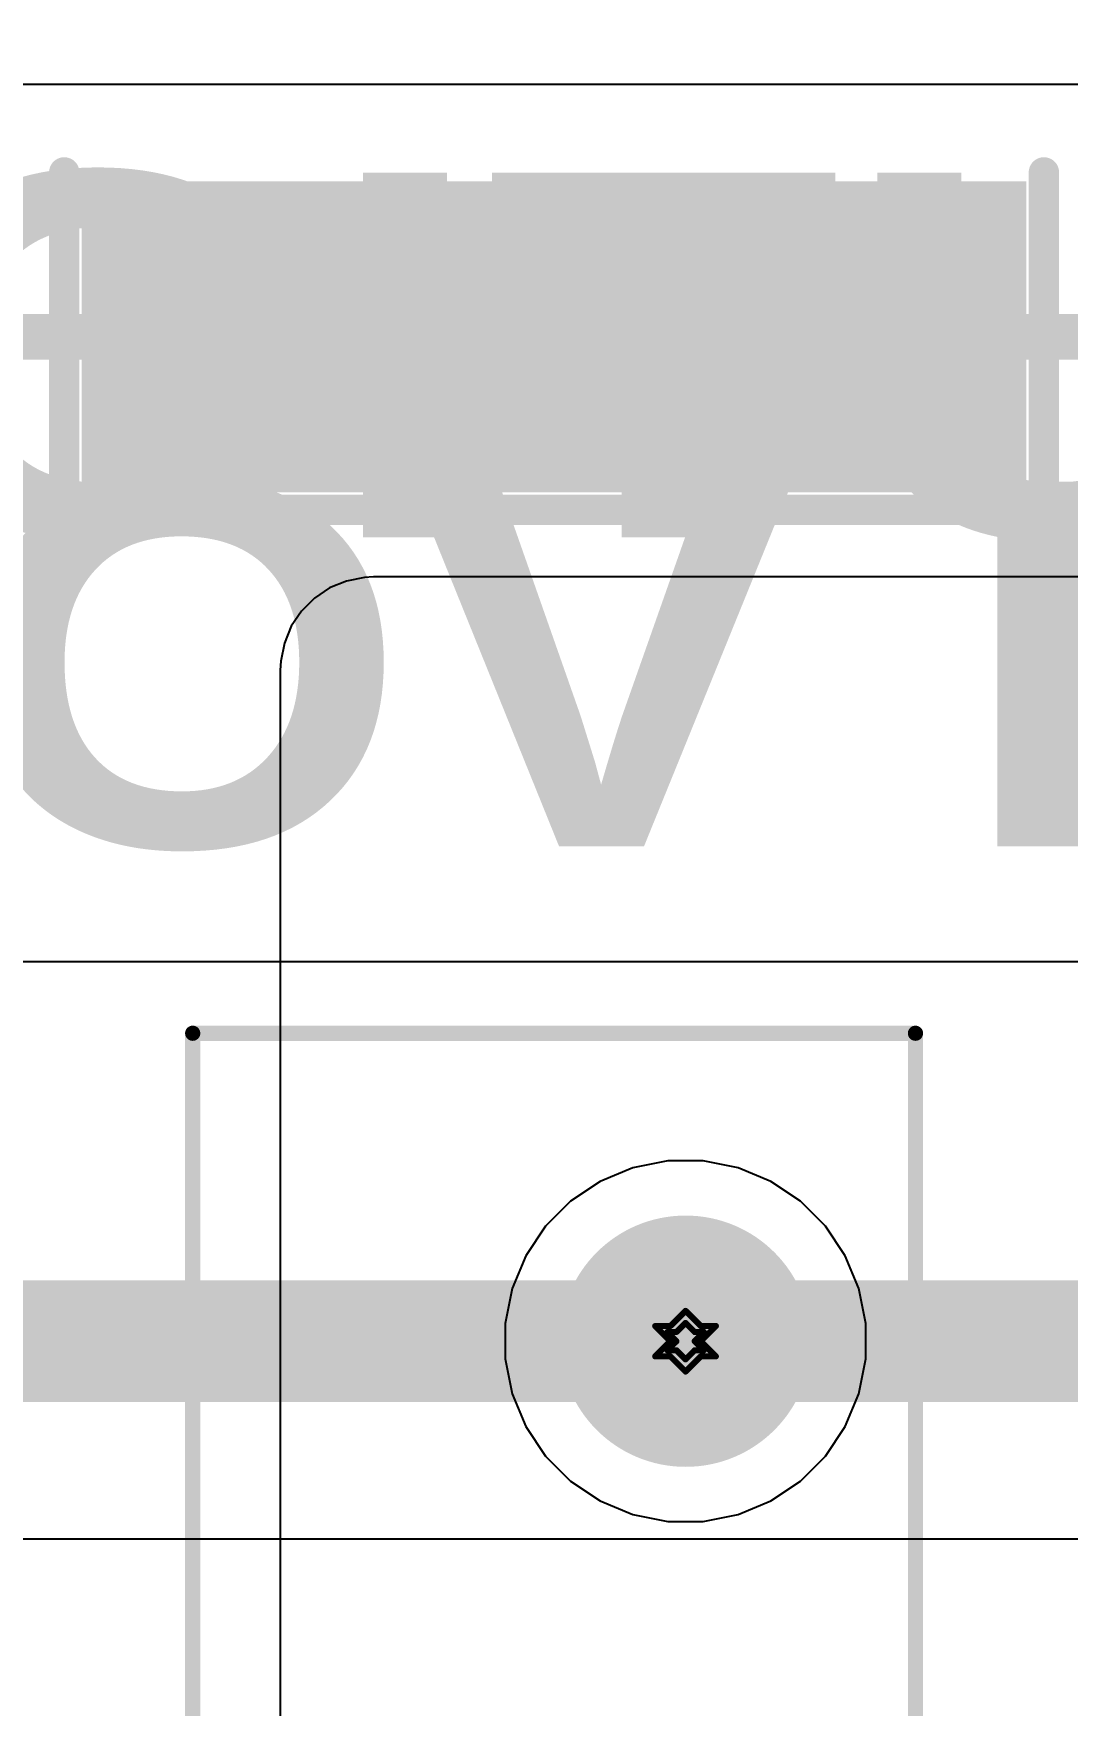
# Model space of a CAD drawing. Header units: inches. Extents: x -2 to 5376, y -4 to 5426.
# Drawn here: x 33.88 to 42.53, y 11.84 to 25.83 of the extents above; entities that cross this region are included whole.
import ezdxf

# ---------------------------------------------------------------- set-up
doc = ezdxf.new("R2010")
doc.units = ezdxf.units.IN
for name, color, linetype in [('Bottom Layer', 5, 'Continuous'), ('Bottom Overlay', 54, 'Continuous'), ('Bottom Solder', 6, 'Continuous'), ('Drill Drawing', 1, 'Continuous'), ('Layer 1', 16, 'Continuous'), ('Layer 2', 76, 'Continuous'), ('Multi-Layer', 9, 'Continuous'), ('Pad Holes', 156, 'Continuous'), ('Top Layer', 1, 'Continuous'), ('Top Overlay', 2, 'Continuous'), ('Top Paste', 8, 'Continuous'), ('Top Solder', 216, 'Continuous')]:
    doc.layers.add(name, color=color, linetype=linetype)
doc.styles.add('Arial Black', font='', dxfattribs={"height": 0.2})
doc.styles.get('Arial Black').set_extended_font_data('Arial Black')

# ---------------------------------------------------------------- blocks, each defined once
blk = doc.blocks.new('471KD10J_28')
at = {"layer": 'Bottom Layer'}
h = blk.add_hatch(color=5, dxfattribs=at)
edge = h.paths.add_edge_path()
edge.add_arc((-3.74904, 1.1), 1, 0, 360)
h = blk.add_hatch(color=5, dxfattribs=at)
edge = h.paths.add_edge_path()
edge.add_arc((3.74904, -1.1), 1, 0, 360)
at = {"layer": 'Bottom Solder'}
h = blk.add_hatch(color=6, dxfattribs=at)
edge = h.paths.add_edge_path()
edge.add_arc((-3.74904, 1.1), 1.0508, 0, 360)
h = blk.add_hatch(color=6, dxfattribs=at)
edge = h.paths.add_edge_path()
edge.add_arc((3.74904, -1.1), 1.0508, 0, 360)
at = {"layer": 'Layer 1'}
h = blk.add_hatch(color=16, dxfattribs=at)
edge = h.paths.add_edge_path()
edge.add_arc((-3.74904, 1.1), 1, 0, 360)
h = blk.add_hatch(color=16, dxfattribs=at)
edge = h.paths.add_edge_path()
edge.add_arc((3.74904, -1.1), 1, 0, 360)
at = {"layer": 'Layer 2'}
h = blk.add_hatch(color=76, dxfattribs=at)
edge = h.paths.add_edge_path()
edge.add_arc((-3.74904, 1.1), 1, 0, 360)
h = blk.add_hatch(color=76, dxfattribs=at)
edge = h.paths.add_edge_path()
edge.add_arc((3.74904, -1.1), 1, 0, 360)
at = {"layer": 'Multi-Layer'}
h = blk.add_hatch(color=9, dxfattribs=at)
edge = h.paths.add_edge_path()
edge.add_arc((-3.74904, 1.1), 1, 0, 360)
h = blk.add_hatch(color=9, dxfattribs=at)
edge = h.paths.add_edge_path()
edge.add_arc((3.74904, -1.1), 1, 0, 360)
at = {"layer": 'Pad Holes'}
h = blk.add_hatch(color=7, dxfattribs=at)
edge = h.paths.add_edge_path()
edge.add_arc((-3.74904, 1.1), 0.59995, 0, 360)
h = blk.add_hatch(color=7, dxfattribs=at)
edge = h.paths.add_edge_path()
edge.add_arc((3.74904, -1.1), 0.59995, 0, 360)
at = {"layer": 'Top Layer'}
h = blk.add_hatch(color=1, dxfattribs=at)
edge = h.paths.add_edge_path()
edge.add_arc((-3.74904, 1.1), 1, 0, 360)
h = blk.add_hatch(color=1, dxfattribs=at)
edge = h.paths.add_edge_path()
edge.add_arc((3.74904, -1.1), 1, 0, 360)
at = {"layer": 'Top Solder'}
h = blk.add_hatch(color=216, dxfattribs=at)
edge = h.paths.add_edge_path()
edge.add_arc((-3.74904, 1.1), 1.0508, 0, 360)
h = blk.add_hatch(color=216, dxfattribs=at)
edge = h.paths.add_edge_path()
edge.add_arc((3.74904, -1.1), 1.0508, 0, 360)
at = {"layer": 'Top Overlay'}
for points in [[(-6.3246, -3.0226, 0.127, 0.127, 0), (-6.3246, 3.0226, 0.127, 0.127, 0)], [(6.2992, 3.0226, 0.127, 0.127, 0), (-6.3246, 3.0226, 0.127, 0.127, 0)], [(6.2992, -3.0226, 0.127, 0.127, 0), (6.2992, 3.0226, 0.127, 0.127, 0)], [(6.2992, -3.0226, 0.127, 0.127, 0), (-6.3246, -3.0226, 0.127, 0.127, 0)]]:
    blk.add_lwpolyline(points, format="xyseb", dxfattribs=at)
for points in [[(-6.35635, 3.0226, 0.0635, 0.0635, 1), (-6.29285, 3.0226, 0.0635, 0.0635, 1)], [(-6.35635, 3.0226, 0.0635, 0.0635, 1), (-6.29285, 3.0226, 0.0635, 0.0635, 1)], [(6.26745, 3.0226, 0.0635, 0.0635, 1), (6.33095, 3.0226, 0.0635, 0.0635, 1)], [(6.26745, 3.0226, 0.0635, 0.0635, 1), (6.33095, 3.0226, 0.0635, 0.0635, 1)], [(-6.35635, -3.0226, 0.0635, 0.0635, 1), (-6.29285, -3.0226, 0.0635, 0.0635, 1)], [(-6.35635, -3.0226, 0.0635, 0.0635, 1), (-6.29285, -3.0226, 0.0635, 0.0635, 1)], [(6.26745, -3.0226, 0.0635, 0.0635, 1), (6.33095, -3.0226, 0.0635, 0.0635, 1)], [(6.26745, -3.0226, 0.0635, 0.0635, 1), (6.33095, -3.0226, 0.0635, 0.0635, 1)]]:
    blk.add_lwpolyline(points, format="xyseb", close=True, dxfattribs=at)
blk = doc.blocks.new('R___2030_58')
at = {"layer": 'Top Layer'}
for points in [[(-4.25, -3.9), (-4.25, 3.9), (-1.75, 3.9), (-1.75, -3.9)], [(1.75, -3.9), (1.75, 3.9), (4.25, 3.9), (4.25, -3.9)]]:
    blk.add_hatch(color=1, dxfattribs=at).paths.add_polyline_path(points)
at = {"layer": 'Top Paste'}
for points in [[(-4.25, -3.9), (-4.25, 3.9), (-1.75, 3.9), (-1.75, -3.9)], [(1.75, -3.9), (1.75, 3.9), (4.25, 3.9), (4.25, -3.9)]]:
    blk.add_hatch(color=8, dxfattribs=at).paths.add_polyline_path(points)
at = {"layer": 'Top Solder'}
for points in [[(-4.301, -3.951), (-4.301, 3.951), (-1.699, 3.951), (-1.699, -3.951)], [(1.699, -3.951), (1.699, 3.951), (4.301, 3.951), (4.301, -3.951)]]:
    blk.add_hatch(color=216, dxfattribs=at).paths.add_polyline_path(points)
at = {"layer": 'Top Overlay'}
for points in [[(-4.448, 4.097, 0.254, 0.254, 0), (-4.448, -4.097, 0.254, 0.254, 0)], [(-4.448, 4.097, 0.254, 0.254, 0), (-1.626, 4.097, 0.254, 0.254, 0)], [(1.626, 4.097, 0.254, 0.254, 0), (4.448, 4.097, 0.254, 0.254, 0)], [(4.448, 4.097, 0.254, 0.254, 0), (4.448, -4.097, 0.254, 0.254, 0)], [(-4.448, -4.097, 0.254, 0.254, 0), (-1.626, -4.097, 0.254, 0.254, 0)], [(1.626, -4.097, 0.254, 0.254, 0), (4.448, -4.097, 0.254, 0.254, 0)]]:
    blk.add_lwpolyline(points, format="xyseb", dxfattribs=at)
for points in [[(-4.511, 4.097, 0.127, 0.127, 1), (-4.384, 4.097, 0.127, 0.127, 1)], [(-4.511, 4.097, 0.127, 0.127, 1), (-4.384, 4.097, 0.127, 0.127, 1)], [(-1.689, 4.097, 0.127, 0.127, 1), (-1.562, 4.097, 0.127, 0.127, 1)], [(1.562, 4.097, 0.127, 0.127, 1), (1.689, 4.097, 0.127, 0.127, 1)], [(4.384, 4.097, 0.127, 0.127, 1), (4.511, 4.097, 0.127, 0.127, 1)], [(4.384, 4.097, 0.127, 0.127, 1), (4.511, 4.097, 0.127, 0.127, 1)], [(-4.511, -4.097, 0.127, 0.127, 1), (-4.384, -4.097, 0.127, 0.127, 1)], [(-4.511, -4.097, 0.127, 0.127, 1), (-4.384, -4.097, 0.127, 0.127, 1)], [(-1.689, -4.097, 0.127, 0.127, 1), (-1.562, -4.097, 0.127, 0.127, 1)], [(1.562, -4.097, 0.127, 0.127, 1), (1.689, -4.097, 0.127, 0.127, 1)], [(4.384, -4.097, 0.127, 0.127, 1), (4.511, -4.097, 0.127, 0.127, 1)], [(4.384, -4.097, 0.127, 0.127, 1), (4.511, -4.097, 0.127, 0.127, 1)]]:
    blk.add_lwpolyline(points, format="xyseb", close=True, dxfattribs=at)

msp = doc.modelspace()

# ---------------------------------------------------------------- linework, layer by layer
at = {"layer": 'Bottom Layer'}
for p, q in [((28.956, 18.065), (49.728, 18.065)), ((46.66, 13.233), (28.483, 13.233))]:
    msp.add_line(p, q, dxfattribs=at)
for points in [[(30.939, 14.889, 1.016, 1.016, 0), (39.331, 14.889, 1.016, 1.016, 0)], [(39.331, 14.889, 1.016, 1.016, 0), (47.722, 14.889, 1.016, 1.016, 0)]]:
    msp.add_lwpolyline(points, format="xyseb", dxfattribs=at)
msp.add_lwpolyline([(39.077, 14.889, 0.508, 0.508, 1), (39.585, 14.889, 0.508, 0.508, 1)], format="xyseb", close=True, dxfattribs=at)
msp.add_lwpolyline([(39.077, 14.889, 0.508, 0.508, 1), (39.585, 14.889, 0.508, 0.508, 1)], format="xyseb", close=True, dxfattribs=at)
at = {"layer": 'Drill Drawing'}
for points in [[(39.204, 15.016, 0.0508, 0.0508, 0), (39.331, 15.143, 0.0508, 0.0508, 0)], [(39.331, 15.143, 0.0508, 0.0508, 0), (39.458, 15.016, 0.0508, 0.0508, 0)], [(39.077, 15.016, 0.0508, 0.0508, 0), (39.204, 14.889, 0.0508, 0.0508, 0)], [(39.077, 15.016, 0.0508, 0.0508, 0), (39.204, 15.016, 0.0508, 0.0508, 0)], [(39.178, 14.966, 0.0508, 0.0508, 0), (39.255, 14.889, 0.0508, 0.0508, 0)], [(39.178, 14.966, 0.0508, 0.0508, 0), (39.255, 14.966, 0.0508, 0.0508, 0)], [(39.255, 14.966, 0.0508, 0.0508, 0), (39.331, 15.042, 0.0508, 0.0508, 0)], [(39.331, 15.042, 0.0508, 0.0508, 0), (39.407, 14.966, 0.0508, 0.0508, 0)], [(39.407, 14.966, 0.0508, 0.0508, 0), (39.483, 14.966, 0.0508, 0.0508, 0)], [(39.407, 14.889, 0.0508, 0.0508, 0), (39.483, 14.966, 0.0508, 0.0508, 0)], [(39.458, 15.016, 0.0508, 0.0508, 0), (39.585, 15.016, 0.0508, 0.0508, 0)], [(39.458, 14.889, 0.0508, 0.0508, 0), (39.585, 15.016, 0.0508, 0.0508, 0)], [(39.077, 14.762, 0.0508, 0.0508, 0), (39.204, 14.889, 0.0508, 0.0508, 0)], [(39.178, 14.813, 0.0508, 0.0508, 0), (39.255, 14.889, 0.0508, 0.0508, 0)], [(39.178, 14.813, 0.0508, 0.0508, 0), (39.255, 14.813, 0.0508, 0.0508, 0)], [(39.255, 14.813, 0.0508, 0.0508, 0), (39.331, 14.737, 0.0508, 0.0508, 0)], [(39.331, 14.737, 0.0508, 0.0508, 0), (39.407, 14.813, 0.0508, 0.0508, 0)], [(39.407, 14.889, 0.0508, 0.0508, 0), (39.483, 14.813, 0.0508, 0.0508, 0)], [(39.407, 14.813, 0.0508, 0.0508, 0), (39.483, 14.813, 0.0508, 0.0508, 0)], [(39.458, 14.889, 0.0508, 0.0508, 0), (39.585, 14.762, 0.0508, 0.0508, 0)], [(39.077, 14.762, 0.0508, 0.0508, 0), (39.204, 14.762, 0.0508, 0.0508, 0)], [(39.204, 14.762, 0.0508, 0.0508, 0), (39.331, 14.635, 0.0508, 0.0508, 0)], [(39.331, 14.635, 0.0508, 0.0508, 0), (39.458, 14.762, 0.0508, 0.0508, 0)], [(39.458, 14.762, 0.0508, 0.0508, 0), (39.585, 14.762, 0.0508, 0.0508, 0)]]:
    msp.add_lwpolyline(points, format="xyseb", dxfattribs=at)
for points in [[(39.318, 15.143, 0.0254, 0.0254, 1), (39.343, 15.143, 0.0254, 0.0254, 1)], [(39.318, 15.143, 0.0254, 0.0254, 1), (39.343, 15.143, 0.0254, 0.0254, 1)], [(39.064, 15.016, 0.0254, 0.0254, 1), (39.089, 15.016, 0.0254, 0.0254, 1)], [(39.064, 15.016, 0.0254, 0.0254, 1), (39.089, 15.016, 0.0254, 0.0254, 1)], [(39.166, 14.966, 0.0254, 0.0254, 1), (39.191, 14.966, 0.0254, 0.0254, 1)], [(39.166, 14.966, 0.0254, 0.0254, 1), (39.191, 14.966, 0.0254, 0.0254, 1)], [(39.191, 15.016, 0.0254, 0.0254, 1), (39.216, 15.016, 0.0254, 0.0254, 1)], [(39.191, 15.016, 0.0254, 0.0254, 1), (39.216, 15.016, 0.0254, 0.0254, 1)], [(39.242, 14.966, 0.0254, 0.0254, 1), (39.267, 14.966, 0.0254, 0.0254, 1)], [(39.242, 14.966, 0.0254, 0.0254, 1), (39.267, 14.966, 0.0254, 0.0254, 1)], [(39.318, 15.042, 0.0254, 0.0254, 1), (39.343, 15.042, 0.0254, 0.0254, 1)], [(39.318, 15.042, 0.0254, 0.0254, 1), (39.343, 15.042, 0.0254, 0.0254, 1)], [(39.394, 14.966, 0.0254, 0.0254, 1), (39.42, 14.966, 0.0254, 0.0254, 1)], [(39.394, 14.966, 0.0254, 0.0254, 1), (39.42, 14.966, 0.0254, 0.0254, 1)], [(39.445, 15.016, 0.0254, 0.0254, 1), (39.47, 15.016, 0.0254, 0.0254, 1)], [(39.445, 15.016, 0.0254, 0.0254, 1), (39.47, 15.016, 0.0254, 0.0254, 1)], [(39.47, 14.966, 0.0254, 0.0254, 1), (39.496, 14.966, 0.0254, 0.0254, 1)], [(39.47, 14.966, 0.0254, 0.0254, 1), (39.496, 14.966, 0.0254, 0.0254, 1)], [(39.572, 15.016, 0.0254, 0.0254, 1), (39.597, 15.016, 0.0254, 0.0254, 1)], [(39.572, 15.016, 0.0254, 0.0254, 1), (39.597, 15.016, 0.0254, 0.0254, 1)], [(39.166, 14.813, 0.0254, 0.0254, 1), (39.191, 14.813, 0.0254, 0.0254, 1)], [(39.166, 14.813, 0.0254, 0.0254, 1), (39.191, 14.813, 0.0254, 0.0254, 1)], [(39.191, 14.889, 0.0254, 0.0254, 1), (39.216, 14.889, 0.0254, 0.0254, 1)], [(39.191, 14.889, 0.0254, 0.0254, 1), (39.216, 14.889, 0.0254, 0.0254, 1)], [(39.242, 14.889, 0.0254, 0.0254, 1), (39.267, 14.889, 0.0254, 0.0254, 1)], [(39.242, 14.889, 0.0254, 0.0254, 1), (39.267, 14.889, 0.0254, 0.0254, 1)], [(39.242, 14.813, 0.0254, 0.0254, 1), (39.267, 14.813, 0.0254, 0.0254, 1)], [(39.242, 14.813, 0.0254, 0.0254, 1), (39.267, 14.813, 0.0254, 0.0254, 1)], [(39.394, 14.889, 0.0254, 0.0254, 1), (39.42, 14.889, 0.0254, 0.0254, 1)], [(39.394, 14.889, 0.0254, 0.0254, 1), (39.42, 14.889, 0.0254, 0.0254, 1)], [(39.394, 14.813, 0.0254, 0.0254, 1), (39.42, 14.813, 0.0254, 0.0254, 1)], [(39.394, 14.813, 0.0254, 0.0254, 1), (39.42, 14.813, 0.0254, 0.0254, 1)], [(39.445, 14.889, 0.0254, 0.0254, 1), (39.47, 14.889, 0.0254, 0.0254, 1)], [(39.445, 14.889, 0.0254, 0.0254, 1), (39.47, 14.889, 0.0254, 0.0254, 1)], [(39.47, 14.813, 0.0254, 0.0254, 1), (39.496, 14.813, 0.0254, 0.0254, 1)], [(39.47, 14.813, 0.0254, 0.0254, 1), (39.496, 14.813, 0.0254, 0.0254, 1)], [(39.064, 14.762, 0.0254, 0.0254, 1), (39.089, 14.762, 0.0254, 0.0254, 1)], [(39.064, 14.762, 0.0254, 0.0254, 1), (39.089, 14.762, 0.0254, 0.0254, 1)], [(39.191, 14.762, 0.0254, 0.0254, 1), (39.216, 14.762, 0.0254, 0.0254, 1)], [(39.191, 14.762, 0.0254, 0.0254, 1), (39.216, 14.762, 0.0254, 0.0254, 1)], [(39.318, 14.737, 0.0254, 0.0254, 1), (39.343, 14.737, 0.0254, 0.0254, 1)], [(39.318, 14.737, 0.0254, 0.0254, 1), (39.343, 14.737, 0.0254, 0.0254, 1)], [(39.445, 14.762, 0.0254, 0.0254, 1), (39.47, 14.762, 0.0254, 0.0254, 1)], [(39.445, 14.762, 0.0254, 0.0254, 1), (39.47, 14.762, 0.0254, 0.0254, 1)], [(39.572, 14.762, 0.0254, 0.0254, 1), (39.597, 14.762, 0.0254, 0.0254, 1)], [(39.572, 14.762, 0.0254, 0.0254, 1), (39.597, 14.762, 0.0254, 0.0254, 1)], [(39.318, 14.635, 0.0254, 0.0254, 1), (39.343, 14.635, 0.0254, 0.0254, 1)], [(39.318, 14.635, 0.0254, 0.0254, 1), (39.343, 14.635, 0.0254, 0.0254, 1)]]:
    msp.add_lwpolyline(points, format="xyseb", close=True, dxfattribs=at)
at = {"layer": 'Layer 1'}
for p, q in [((39.182, 16.397), (38.891, 16.34)), ((39.479, 16.397), (39.182, 16.397)), ((39.771, 16.34), (39.479, 16.397)), ((38.616, 16.226), (38.369, 16.061)), ((38.891, 16.34), (38.616, 16.226)), ((40.045, 16.226), (39.771, 16.34)), ((40.292, 16.061), (40.045, 16.226)), ((38.369, 16.061), (38.159, 15.851)), ((40.502, 15.851), (40.292, 16.061)), ((38.159, 15.851), (37.994, 15.604)), ((40.667, 15.604), (40.502, 15.851)), ((37.994, 15.604), (37.881, 15.329)), ((40.781, 15.329), (40.667, 15.604)), ((37.881, 15.329), (37.823, 15.038)), ((40.839, 15.038), (40.781, 15.329)), ((37.823, 15.038), (37.823, 14.741)), ((40.839, 14.741), (40.839, 15.038)), ((37.823, 14.741), (37.881, 14.45)), ((40.781, 14.45), (40.839, 14.741)), ((37.881, 14.45), (37.994, 14.175)), ((40.667, 14.175), (40.781, 14.45)), ((37.994, 14.175), (38.159, 13.928)), ((40.502, 13.928), (40.667, 14.175)), ((38.159, 13.928), (38.369, 13.718)), ((40.292, 13.718), (40.502, 13.928)), ((38.369, 13.718), (38.616, 13.553)), ((40.045, 13.553), (40.292, 13.718)), ((38.616, 13.553), (38.891, 13.439)), ((38.891, 13.439), (39.182, 13.381)), ((39.479, 13.381), (39.771, 13.439)), ((39.771, 13.439), (40.045, 13.553)), ((39.182, 13.381), (39.479, 13.381))]:
    msp.add_line(p, q, dxfattribs=at)
at = {"layer": 'Layer 2'}
for p, q in [((39.182, 16.397), (38.891, 16.34)), ((39.479, 16.397), (39.182, 16.397)), ((39.771, 16.34), (39.479, 16.397)), ((38.616, 16.226), (38.369, 16.061)), ((38.891, 16.34), (38.616, 16.226)), ((40.045, 16.226), (39.771, 16.34)), ((40.292, 16.061), (40.045, 16.226)), ((38.369, 16.061), (38.159, 15.851)), ((40.502, 15.851), (40.292, 16.061)), ((38.159, 15.851), (37.994, 15.604)), ((40.667, 15.604), (40.502, 15.851)), ((37.994, 15.604), (37.881, 15.329)), ((40.781, 15.329), (40.667, 15.604)), ((37.881, 15.329), (37.823, 15.038)), ((40.839, 15.038), (40.781, 15.329)), ((37.823, 15.038), (37.823, 14.741)), ((40.839, 14.741), (40.839, 15.038)), ((37.823, 14.741), (37.881, 14.45)), ((40.781, 14.45), (40.839, 14.741)), ((37.881, 14.45), (37.994, 14.175)), ((40.667, 14.175), (40.781, 14.45)), ((37.994, 14.175), (38.159, 13.928)), ((40.502, 13.928), (40.667, 14.175)), ((38.159, 13.928), (38.369, 13.718)), ((40.292, 13.718), (40.502, 13.928)), ((38.369, 13.718), (38.616, 13.553)), ((40.045, 13.553), (40.292, 13.718)), ((38.616, 13.553), (38.891, 13.439)), ((38.891, 13.439), (39.182, 13.381)), ((39.479, 13.381), (39.771, 13.439)), ((39.771, 13.439), (40.045, 13.553)), ((39.182, 13.381), (39.479, 13.381))]:
    msp.add_line(p, q, dxfattribs=at)
at = {"layer": 'Top Layer'}
for p, q in [((25.534, 25.403), (50.798, 25.403)), ((36.644, 21.277), (36.494, 21.247)), ((36.721, 21.281), (36.644, 21.277)), ((50.919, 21.281), (36.721, 21.281)), ((36.353, 21.189), (36.226, 21.104)), ((36.494, 21.247), (36.353, 21.189)), ((36.118, 20.996), (36.033, 20.869)), ((36.226, 21.104), (36.118, 20.996)), ((36.033, 20.869), (35.975, 20.728)), ((35.975, 20.728), (35.945, 20.578)), ((35.945, 20.578), (35.941, 20.501)), ((35.941, 20.501), (35.941, 10.116)), ((35.941, 20.501), (35.941, 20.501))]:
    msp.add_line(p, q, dxfattribs=at)
for points in [[(28.702, 23.29, 0.381, 0.381, 0), (38.19, 23.29, 0.381, 0.381, 0)], [(37.131, 22.231, 0.381, 0.381, 0), (38.19, 23.29, 0.381, 0.381, 0)], [(38.19, 23.29, 0.381, 0.381, 0), (38.231, 23.29, 0.381, 0.381, 0)], [(38.231, 23.29, 0.381, 0.381, 0), (47.76, 23.29, 0.381, 0.381, 0)]]:
    msp.add_lwpolyline(points, format="xyseb", dxfattribs=at)
for points in [[(38.095, 23.29, 0.191, 0.191, 1), (38.285, 23.29, 0.191, 0.191, 1)], [(38.095, 23.29, 0.191, 0.191, 1), (38.285, 23.29, 0.191, 0.191, 1)], [(38.095, 23.29, 0.191, 0.191, 1), (38.285, 23.29, 0.191, 0.191, 1)], [(38.135, 23.29, 0.191, 0.191, 1), (38.326, 23.29, 0.191, 0.191, 1)], [(38.135, 23.29, 0.191, 0.191, 1), (38.326, 23.29, 0.191, 0.191, 1)], [(37.035, 22.231, 0.191, 0.191, 1), (37.226, 22.231, 0.191, 0.191, 1)]]:
    msp.add_lwpolyline(points, format="xyseb", close=True, dxfattribs=at)

# ---------------------------------------------------------------- block references
for name, p, rotation in [('R___2030_58', (38.231, 26.29), 90), ('471KD10J_28', (38.231, 11.14), 270)]:
    msp.add_blockref(name, p, dxfattribs=dict(rotation=rotation))

# ---------------------------------------------------------------- texts
at = {"layer": 'Bottom Overlay', "style": 'Arial Black', "text_generation_flag": 2}
for s, p in [('CAUTION', (51.195, 21.613)), ('HIGH VOLTAGE', (53.794, 19.029))]:
    msp.add_text(s, height=3.048, rotation=360, dxfattribs=at).set_placement(p)

doc.saveas('drawing.dxf')
